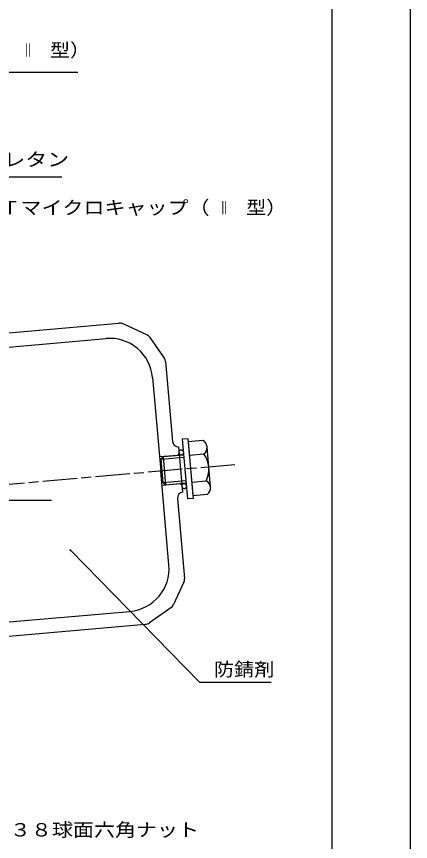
# Model space of a CAD drawing. Units: millimetres at full size, sheet at 1:1; details may follow other scales. Extents: x -8 to 1148, y -16 to 814.
# Drawn here: x 1009.5 to 1147.5, y 303.6 to 592.8 of the extents above; entities that cross this region are included whole.
import ezdxf
from ezdxf.enums import TextEntityAlignment as Align

# ---------------------------------------------------------------- set-up
doc = ezdxf.new("R2010")
doc.units = ezdxf.units.MM
doc.linetypes.add('CHAIN', pattern=[18.5, 12, -1.5, 3.5, -1.5])
doc.linetypes.add('CHAIN_DOUBLE_DASH', pattern=[23.5, 12, -1.5, 3.5, -1.5, 3.5, -1.5])
for name, color, linetype, lineweight in [('1 外形線', 7, 'Continuous', 25), ('2 細い実線', 3, 'Continuous', 25), ('4 中心線', 1, 'CHAIN', 25), ('5 想像線', 6, 'CHAIN_DOUBLE_DASH', 25), ('6 寸法線', 4, 'Continuous', 25), ('7 枠・タイトル', 7, 'Continuous', 25), ('DEFPOINTS_9', 7, 'Continuous', 25)]:
    doc.layers.add(name, color=color, linetype=linetype, lineweight=lineweight)
doc.styles.add('simplex.shx', font='')
doc.styles.get('simplex.shx').set_extended_font_data('simplex.shx')

msp = doc.modelspace()

# ---------------------------------------------------------------- linework, layer by layer
at = {"layer": '1 外形線'}
for p, q in [((973.256, 479.018), (1045.383, 485.329)), ((1055.134, 481.225), (1046.912, 485.059)), ((1061.137, 473.352), (1056.323, 480.227)), ((955.505, 472.446), (1040.89, 479.917)), ((1061.668, 471.893), (1064.126, 443.804)), ((1057.14, 466.281), (1060.016, 433.407)), ((1069.56, 444.787), (1067.568, 444.612)), ((1067.568, 444.612), (1069.398, 423.692)), ((1069.56, 444.787), (1071.391, 423.866)), ((1074.753, 444.187), (1069.652, 443.74)), ((1069.652, 443.74), (1071.299, 424.912)), ((1066.292, 441.986), (1067.687, 426.047)), ((1077.469, 427.824), (1076.234, 441.945)), ((1060.156, 437.539), (1060.974, 438.514)), ((1060.871, 429.37), (1060.156, 437.539)), ((1060.974, 438.514), (1068.047, 439.133)), ((1061.846, 428.552), (1060.974, 438.514)), ((1066.056, 438.954), (1066.51, 439.496)), ((1070.064, 439.033), (1075.164, 439.48)), ((1062.892, 400.532), (1060.016, 433.407)), ((1061.846, 428.552), (1060.871, 429.37)), ((1068.919, 429.171), (1061.846, 428.552)), ((1066.927, 428.992), (1067.469, 428.538)), ((1070.887, 429.619), (1075.988, 430.066)), ((1071.299, 424.912), (1076.4, 425.359)), ((944.458, 423.294), (1021.818, 423.294)), ((1065.869, 423.88), (1068.326, 395.792)), ((1071.391, 423.866), (1069.398, 423.692)), ((1068.057, 394.262), (1064.51, 386.656)), ((1063.512, 385.467), (1056.08, 380.263)), ((963.872, 376.812), (1049.257, 384.282)), ((971.149, 372.429), (1054.621, 379.732))]:
    msp.add_line(p, q, dxfattribs=at)
for centre, radius, start, end in [((1045.644, 482.34), 3, 65, 95), ((1053.866, 478.506), 3, 35, 65), ((1042.197, 464.974), 15, 5, 95), ((1058.68, 471.632), 3, 5, 35), ((1066.118, 443.979), 2, 185, 275), ((1073.424, 441.699), 2.82, 308.10242, 61.89758), ((1067.526, 434.068), 9.361, 334.6848, 35.3152), ((1074.659, 427.578), 2.82, 308.10242, 61.89758), ((1067.861, 424.055), 2, 95, 185), ((1047.949, 399.225), 15, 275, 5), ((1065.338, 395.53), 3, 335, 5), ((1061.791, 387.924), 3, 305, 335), ((1054.36, 382.721), 3, 275, 305)]:
    msp.add_arc(centre, radius, start, end, dxfattribs=at)
at = {"layer": '2 細い実線'}
for p, q in [((1066.056, 438.954), (1059.58, 438.388)), ((1068.126, 438.237), (1060.156, 437.539)), ((1066.927, 428.992), (1060.452, 428.426)), ((1068.841, 430.068), (1060.871, 429.37))]:
    msp.add_line(p, q, dxfattribs=at)
at = {"layer": '4 中心線'}
msp.add_line((1086.01, 435.681), (428.551, 378.161), dxfattribs=at)
at = {"layer": '5 想像線'}
for centre in [(1067.218, 440.007), (1068.255, 428.155)]:
    msp.add_ellipse(centre, major_axis=(-0.083, 0.946), ratio=0.789474, dxfattribs=at)
at = {"layer": '6 寸法線'}
for points in [[(909.555, 517.722), (944.761, 573.315), (1031.017, 573.315)], [(886.287, 441.211), (972.66, 536.576), (1025.38, 536.576)], [(1028.499, 405.614), (1028.237, 405.882), (1028.499, 405.614)], [(1028.368, 405.748), (1073.648, 359.435), (1098.728, 359.435)]]:
    msp.add_lwpolyline(points, dxfattribs=at)
at = {"layer": '7 枠・タイトル'}
msp.add_line((1120, 787), (1120, 11), dxfattribs=at)
at = {"layer": 'DEFPOINTS_9'}
msp.add_lwpolyline([(-7.5, -16.5), (1147.5, -16.5), (1147.5, 814.5), (-7.5, 814.5)], close=True, dxfattribs=at)

# ---------------------------------------------------------------- texts
at = {"layer": '6 寸法線', "style": 'simplex.shx'}
for s, width, p in [('Ⅱ', 0.5, (1011.895, 577.262)), ('型）', 1.1, (1021.204, 577.262)), ('発砲ウレタン', 1.2, (981.86, 538.922)), ('ＳＴマイクロキャップ（', 1.15, (996.159, 522.062)), ('Ⅱ', 0.5, (1080.639, 522.062)), ('型）', 1.1, (1089.948, 522.062)), ('防錆剤', 1.1, (1078.675, 360.182)), ('ＳＰ３８球面六角ナット', 1.15, (992.485, 303.948))]:
    msp.add_text(s, height=4.692, dxfattribs=dict(at, width=width)).set_placement(p, align=Align.BOTTOM_LEFT)

doc.saveas('drawing.dxf')
